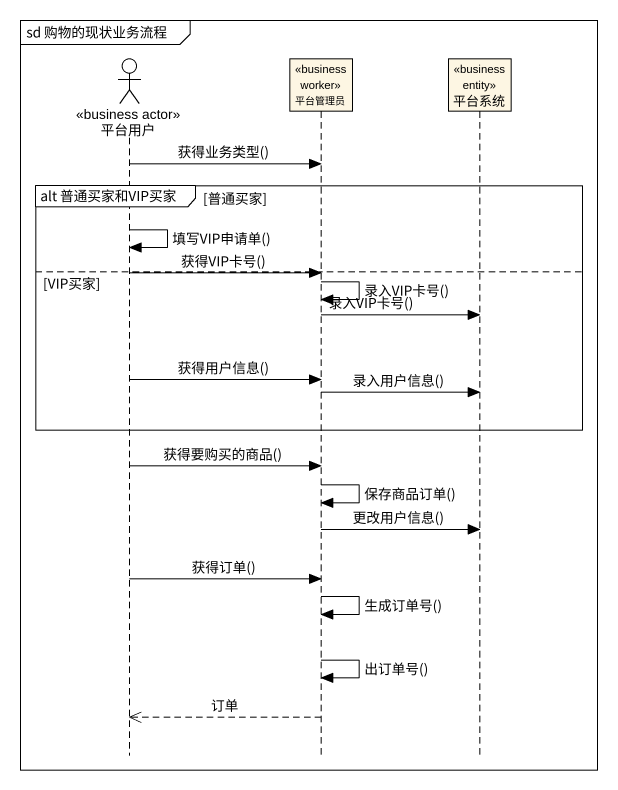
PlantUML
@startuml
mainframe sd 购物的现状业务流程
hide footbox
actor 平台用户 <<business actor>>
participant 平台管理员 <<business worker>>
participant 平台系统 <<business entity>>

平台用户 -> 平台管理员 : 获得业务类型()
group alt 普通买家和VIP买家 [普通买家]
  平台用户 -> 平台用户 : 填写VIP申请单()
else VIP买家
  平台用户 -> 平台管理员 : 获得VIP卡号()
  平台管理员 -> 平台管理员 : 录入VIP卡号()
  平台管理员 -> 平台系统 : 录入VIP卡号()
  平台用户 -> 平台管理员 : 获得用户信息()
  平台管理员 -> 平台系统 : 录入用户信息()
end
平台用户 -> 平台管理员 : 获得要购买的商品()
平台管理员 -> 平台管理员 : 保存商品订单()
平台管理员 -> 平台系统 : 更改用户信息()
平台用户 -> 平台管理员 : 获得订单()
平台管理员 -> 平台管理员 : 生成订单号()
平台管理员 -> 平台管理员 : 出订单号()
平台管理员 -->> 平台用户 : 订单
@enduml
